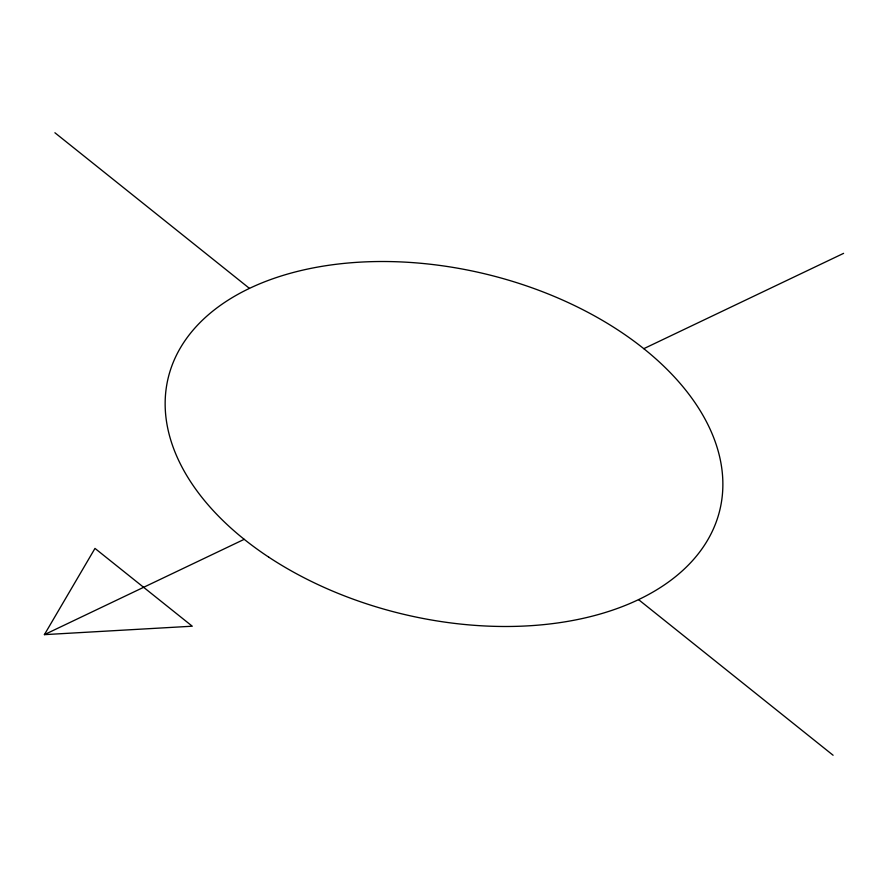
<?xml version="1.0" encoding="UTF-8"?>
<svg xmlns="http://www.w3.org/2000/svg" width="888" height="888" viewBox="0 0 888 888"><rect width="100%" height="100%" fill="white"/><g stroke="black" fill="none" stroke-linecap="round" stroke-linejoin="round"><path stroke-width="1.33" d="M44.4 634.643L94.983 548.407L192.263 626.207L44.4 634.643L244.2 539.327M643.8 348.673L843.6 253.358M54.901 132.756L249.45 288.378M638.55 599.622L833.099 755.244M268.709 557.12A283.627 175.014 13.4 0 0 719.48 511.455A283.627 175.014 13.4 0 0 343.811 263.425A283.627 175.014 13.4 0 0 268.709 557.12"/></g></svg>
